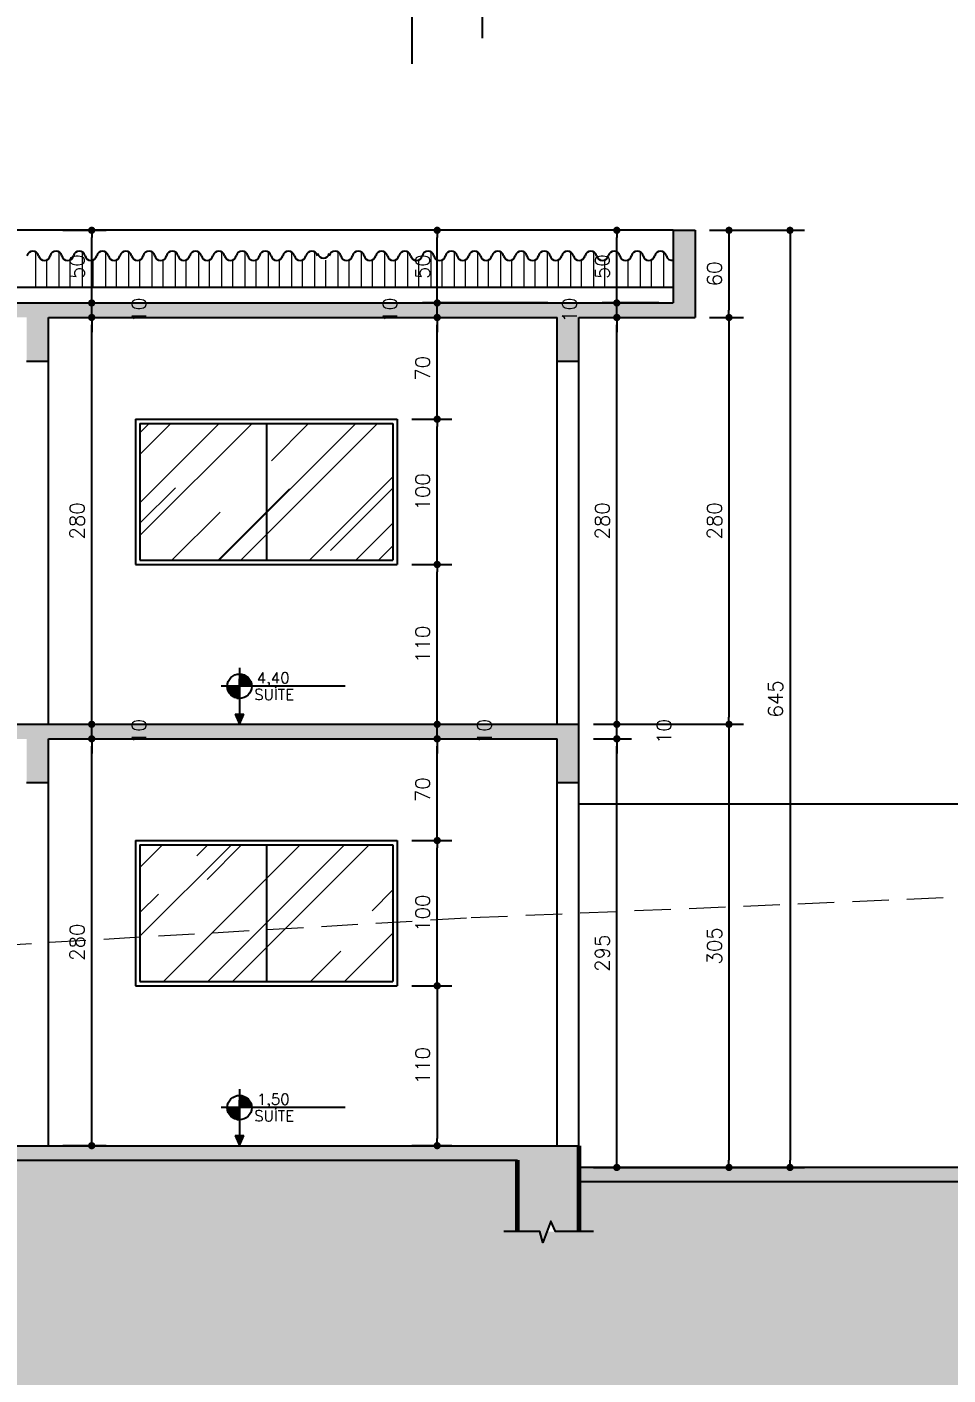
# Model space of a CAD drawing. Header units: inches. Extents: x 580771 to 672494, y 7715997 to 7829530.
# Drawn here: x 655336 to 655970, y 7722269 to 7723197 of the extents above; entities that cross this region are included whole.
import ezdxf

# ---------------------------------------------------------------- set-up
doc = ezdxf.new("R2010")
doc.units = ezdxf.units.IN
doc.header["$MEASUREMENT"] = 0
doc.header["$PDMODE"] = 2
doc.linetypes.add('DASHDOTX2', pattern=[2, 1, -0.5, 0, -0.5])
doc.linetypes.add('DASHED2', pattern=[0.375, 0.25, -0.125])
for name, color, linetype in [('02', 2, 'Continuous'), ('04', 4, 'Continuous'), ('Block1', 1, 'Continuous'), ('NIVEL', 2, 'Continuous'), ('P01', 1, 'Continuous'), ('P06', 6, 'Continuous'), ('parede', 6, 'Continuous'), ('SIMBOLOS', 2, 'Continuous')]:
    doc.layers.add(name, color=color, linetype=linetype)
for name, color, linetype, lineweight in [('ARQ-06', 6, 'Continuous', 60), ('COTAS', 7, 'Continuous', 0), ('LINHAS FINAS', 1, 'Continuous', 9), ('MEIO_FIO', 7, 'Continuous', 0)]:
    doc.layers.add(name, color=color, linetype=linetype, lineweight=lineweight)
doc.styles.add('R80E50', font='romans.shx', dxfattribs={"height": 10})
doc.styles.add('ROMANS', font='romans', dxfattribs={"height": 0.2})
doc.dimstyles.new('ARQ50', dxfattribs={"dimscale": 50, "dimtxt": 10, "dimasz": 0.1, "dimexe": 0.2, "dimexo": 0.2, "dimgap": 0.1, "dimtad": 1, "dimdec": 0, "dimzin": 12, "dimdsep": 46, "dimtxsty": 'R80E50', "dimblk1": 'DOT', "dimblk2": 'DOT', "dimsah": 1, "dimcen": 0.4, "dimclrd": 15, "dimclre": 15, "dimclrt": 3, "dimadec": 0, "dimazin": 0, "dimtfac": 1, "dimtdec": 0, "dimtmove": 2, "dimatfit": 3, "dimldrblk": 'DOT', "dimfxl": 0.2, "dimtolj": 1, "dimtzin": 12, "dimarcsym": 0})
pattern_1 = [(50, (-1901.658, -30568.503), (14.345203652, -1.2550427), [1.5, -16.5]), (355, (-1901.658, -30568.503), (-2.775026672, 15.043842674), [1.2, -13.2]), (100.45144446, (-1900.463, -30568.608), (11.570176935, 13.78879982), [1.27480384, -14.02284224]), (46.1842, (-1901.658, -30564.503), (21.344826613, -3.310385616), [2.25, -24.75]), (96.6356355, (-1899.88, -30564.78), (18.693238913, 19.482372015), [1.91220684, -21.0342752]), (351.184164, (-1901.658, -30564.503), (18.6932389, 19.482372005), [1.8, -19.80000002]), (21, (-1899.658, -30565.503), (11.938141042, -8.052377813), [1.5, -16.5]), (326, (-1899.658, -30565.503), (4.866306638, 14.5030009), [1.2, -13.2]), (71.45144474, (-1898.663, -30566.174), (16.804447535, 6.450623056), [1.2748038, -14.02284224]), (37.5, (-1901.658, -30568.503), (0.2431971063, 6.6578770766), [0, -13.04, 0, -13.4, 0, -13.25]), (7.5, (-1901.658, -30568.503), (5.261390749, 7.8882342376), [0, -7.64, 0, -12.74, 0, -5.05]), (327.5, (-1906.118, -30568.503), (10.6764487234, -0.4510974347), [0, -5, 0, -15.6, 0, -20.7]), (317.5, (-1908.118, -30568.503), (11.663723387, 2.002099647), [0, -6.5, 0, -10.36, 0, -14.7])]
pattern_2 = [(45, (-1901.66, -30568.503), (42.42640687, 113.137085), [750, -100, 250, -50]), (45, (-1872.31, -30503.8), (-82.37794, 11.6672619), [150, -16.5, 300, -37.5]), (45, (-1914.032, -30520.773), (160.15968594, 207.53584028), [400, -70, 200, -50])]

# ---------------------------------------------------------------- blocks, each defined once
blk = doc.blocks.new('*X32')
at = {"color": 0}
for p, q in [((-1683, 3892), (-1680, 3892)), ((-1683, 3891), (-1680, 3891)), ((-1683, 3890), (-1680, 3890)), ((-1683, 3889), (-1680, 3889)), ((-1683, 3882), (-1683, 3888)), ((-1683, 3888), (-1680, 3888)), ((-1682, 3882), (-1682, 3888)), ((-1681, 3882), (-1681, 3888)), ((-1680, 3888), (-1680, 3892.3)), ((-1680, 3882), (-1680, 3888)), ((-1680, 3888), (-1674, 3888)), ((-1680, 3887), (-1674, 3887)), ((-1680, 3886), (-1674, 3886)), ((-1680, 3885), (-1674, 3885)), ((-1680, 3884), (-1674, 3884)), ((-1679, 3888), (-1679, 3892)), ((-1678, 3888), (-1678, 3891.6)), ((-1677, 3888), (-1677, 3891.1)), ((-1676, 3888), (-1676, 3890.4)), ((-1675, 3888), (-1675, 3889.6)), ((-1674, 3888), (-1674, 3888.6)), ((-1674, 3882), (-1674, 3888)), ((-1674, 3888), (-1673.5, 3888)), ((-1673, 3882), (-1673, 3887.2)), ((-1672, 3882), (-1672, 3885.4)), ((-1695, 3880), (-1692, 3880)), ((-1694.9, 3879), (-1692, 3879)), ((-1694.7, 3878), (-1692, 3878)), ((-1694.5, 3877), (-1692, 3877)), ((-1694.1, 3876), (-1692, 3876)), ((-1694, 3875.8), (-1694, 3876)), ((-1693, 3874), (-1693, 3876)), ((-1692, 3876), (-1692, 3880.7)), ((-1692, 3872.7), (-1692, 3876)), ((-1692, 3876), (-1686, 3876)), ((-1692, 3875), (-1686, 3875)), ((-1692, 3874), (-1686, 3874)), ((-1692, 3873), (-1686, 3873)), ((-1691.3, 3872), (-1686, 3872)), ((-1691, 3876), (-1691, 3880.7)), ((-1690.1, 3871), (-1686, 3871)), ((-1690, 3876), (-1690, 3880.7)), ((-1689, 3876), (-1689, 3880.7)), ((-1688, 3876), (-1688, 3880.7)), ((-1687, 3876), (-1687, 3880.7)), ((-1686, 3876), (-1686, 3880.7)), ((-1686, 3880), (-1683, 3880)), ((-1686, 3879), (-1683, 3879)), ((-1686, 3878), (-1683, 3878)), ((-1686, 3877), (-1683, 3877)), ((-1686, 3870), (-1686, 3876)), ((-1686, 3876), (-1683, 3876)), ((-1685, 3870), (-1685, 3876)), ((-1684, 3870), (-1684, 3876)), ((-1683, 3882), (-1680, 3882)), ((-1683, 3881), (-1680, 3881)), ((-1680, 3883), (-1674, 3883)), ((-1680, 3880.7), (-1680, 3882)), ((-1680, 3882), (-1674, 3882)), ((-1679, 3880.7), (-1679, 3882)), ((-1678, 3880.7), (-1678, 3882)), ((-1677, 3880.7), (-1677, 3882)), ((-1676, 3880.7), (-1676, 3882)), ((-1675, 3880.7), (-1675, 3882)), ((-1674, 3880.7), (-1674, 3882)), ((-1674, 3882), (-1671.1, 3882)), ((-1674, 3881), (-1671.1, 3881)), ((-1688.5, 3870), (-1686, 3870)), ((-1688, 3869.8), (-1688, 3870)), ((-1687, 3869.4), (-1687, 3870)), ((-1686, 3869.1), (-1686, 3870)), ((-1686, 3870), (-1683, 3870)), ((-1685.8, 3869), (-1683, 3869))]:
    blk.add_line(p, q, dxfattribs=at)
blk = doc.blocks.new('nível corte')
at = {"layer": 'NIVEL', "color": 2, "linetype": 'Continuous'}
for p, q in [((172038.46, 10236.15), (172038.46, 10197.35)), ((172111.26, 10223.55), (172025.86, 10223.55)), ((172035.46, 10204.35), (172038.46, 10197.35)), ((172035.46, 10204.35), (172041.46, 10204.35)), ((172038.46, 10197.35), (172041.46, 10204.35))]:
    blk.add_line(p, q, dxfattribs=at)
blk.add_circle((172038.46, 10223.55), 8.4, dxfattribs=at)
blk.add_solid([(172035.46, 10204.35), (172038.46, 10197.35), (172041.46, 10204.35), (172038.46, 10197.35)], dxfattribs=at)
at = {"layer": 'NIVEL', "color": 1, "linetype": 'Continuous', "xscale": 0.7000000000116415, "yscale": 0.7000000000116415, "zscale": 0.7000000000116415}
blk.add_blockref('*X32', (173216.6, 7507.07), dxfattribs=at)
blk = doc.blocks.new('_DOT')
at = {"color": 0, "linetype": 'ByBlock'}
blk.add_line((-0.5, 0), (-1, 0), dxfattribs=at)
at = {"color": 0, "linetype": 'ByBlock', "const_width": 0.5}
blk.add_lwpolyline([(-0.25, 0, 1), (0.25, 0, 1)], format="xyb", close=True, dxfattribs=at)
blk = doc.blocks.new('*D337')
at = {"layer": 'Defpoints', "color": 0, "transparency": 16777216}
for p in [(655716.02, 7722706.68), (655742.13, 7722706.68), (655716.02, 7722411.68)]:
    blk.add_point(p, dxfattribs=at)
at = {"layer": 'NIVEL', "color": 15, "lineweight": -2, "transparency": 16777216}
for p, q in [((655726.02, 7722706.68), (655752.13, 7722706.68)), ((655742.13, 7722416.68), (655742.13, 7722701.68)), ((655726.02, 7722411.68), (655752.13, 7722411.68))]:
    blk.add_line(p, q, dxfattribs=at)
at = {"layer": 'NIVEL', "color": 15, "lineweight": -2, "transparency": 16777216, "xscale": 5, "yscale": 5, "zscale": 5}
for p, rotation in [((655742.13, 7722706.68), 90), ((655742.13, 7722411.68), 270)]:
    blk.add_blockref('_DOT', p, dxfattribs=dict(at, rotation=rotation))
at = {"layer": 'NIVEL', "color": 3, "transparency": 16777216, "insert": (655732.13, 7722559.18), "char_height": 10, "attachment_point": 5, "rotation": 90, "style": 'R80E50'}
blk.add_mtext('\\A1;295', dxfattribs=at)
blk = doc.blocks.new('*D338')
at = {"layer": 'Defpoints', "color": 0, "transparency": 16777216}
for p in [(655716.02, 7722716.68), (655742.13, 7722716.68), (655716.02, 7722706.68)]:
    blk.add_point(p, dxfattribs=at)
at = {"layer": 'NIVEL', "color": 15, "lineweight": -2, "transparency": 16777216}
for p, q in [((655742.13, 7722721.68), (655742.13, 7722726.68)), ((655726.02, 7722716.68), (655752.13, 7722716.68)), ((655742.13, 7722706.68), (655742.13, 7722716.68)), ((655726.02, 7722706.68), (655752.13, 7722706.68)), ((655742.13, 7722701.68), (655742.13, 7722696.68))]:
    blk.add_line(p, q, dxfattribs=at)
at = {"layer": 'NIVEL', "color": 15, "lineweight": -2, "transparency": 16777216, "xscale": 5, "yscale": 5, "zscale": 5}
for p, rotation in [((655742.13, 7722716.68), 270), ((655742.13, 7722706.68), 90)]:
    blk.add_blockref('_DOT', p, dxfattribs=dict(at, rotation=rotation))
at = {"layer": 'NIVEL', "color": 3, "transparency": 16777216, "insert": (655774.63, 7722711.68), "char_height": 10, "attachment_point": 5, "rotation": 90, "style": 'R80E50'}
blk.add_mtext('\\A1;10', dxfattribs=at)
blk = doc.blocks.new('*D339')
at = {"layer": 'Defpoints', "color": 0, "transparency": 16777216}
for p in [(655716.02, 7722996.68), (655742.13, 7722996.68), (655716.02, 7722716.68)]:
    blk.add_point(p, dxfattribs=at)
at = {"layer": 'NIVEL', "color": 15, "lineweight": -2, "transparency": 16777216}
for p, q in [((655726.02, 7722996.68), (655752.13, 7722996.68)), ((655742.13, 7722721.68), (655742.13, 7722991.68)), ((655726.02, 7722716.68), (655752.13, 7722716.68))]:
    blk.add_line(p, q, dxfattribs=at)
at = {"layer": 'NIVEL', "color": 15, "lineweight": -2, "transparency": 16777216, "xscale": 5, "yscale": 5, "zscale": 5}
for p, rotation in [((655742.13, 7722996.68), 90), ((655742.13, 7722716.68), 270)]:
    blk.add_blockref('_DOT', p, dxfattribs=dict(at, rotation=rotation))
at = {"layer": 'NIVEL', "color": 3, "transparency": 16777216, "insert": (655732.13, 7722856.68), "char_height": 10, "attachment_point": 5, "rotation": 90, "style": 'R80E50'}
blk.add_mtext('\\A1;280', dxfattribs=at)
blk = doc.blocks.new('*D340')
at = {"layer": 'Defpoints', "color": 0, "transparency": 16777216}
for p in [(655742.13, 7723006.68), (655781.02, 7723006.68), (655716.02, 7722996.68)]:
    blk.add_point(p, dxfattribs=at)
at = {"layer": 'NIVEL', "color": 15, "lineweight": -2, "transparency": 16777216}
for p, q in [((655742.13, 7723011.68), (655742.13, 7723016.68)), ((655771.02, 7723006.68), (655732.13, 7723006.68)), ((655742.13, 7722996.68), (655742.13, 7723006.68)), ((655726.02, 7722996.68), (655752.13, 7722996.68)), ((655742.13, 7722991.68), (655742.13, 7722986.68))]:
    blk.add_line(p, q, dxfattribs=at)
at = {"layer": 'NIVEL', "color": 15, "lineweight": -2, "transparency": 16777216, "xscale": 5, "yscale": 5, "zscale": 5}
for p, rotation in [((655742.13, 7723006.68), 270), ((655742.13, 7722996.68), 90)]:
    blk.add_blockref('_DOT', p, dxfattribs=dict(at, rotation=rotation))
at = {"layer": 'NIVEL', "color": 3, "transparency": 16777216, "insert": (655709.63, 7723001.68), "char_height": 10, "attachment_point": 5, "rotation": 90, "style": 'R80E50'}
blk.add_mtext('\\A1;10', dxfattribs=at)
blk = doc.blocks.new('*D341')
at = {"layer": 'Defpoints', "color": 0, "transparency": 16777216}
for p in [(655742.13, 7723056.68), (655781.02, 7723056.68), (655781.02, 7723006.68)]:
    blk.add_point(p, dxfattribs=at)
at = {"layer": 'NIVEL', "color": 15, "lineweight": -2, "transparency": 16777216}
for p, q in [((655771.02, 7723056.68), (655732.13, 7723056.68)), ((655742.13, 7723011.68), (655742.13, 7723051.68)), ((655771.02, 7723006.68), (655732.13, 7723006.68))]:
    blk.add_line(p, q, dxfattribs=at)
at = {"layer": 'NIVEL', "color": 15, "lineweight": -2, "transparency": 16777216, "xscale": 5, "yscale": 5, "zscale": 5}
for p, rotation in [((655742.13, 7723056.68), 90), ((655742.13, 7723006.68), 270)]:
    blk.add_blockref('_DOT', p, dxfattribs=dict(at, rotation=rotation))
at = {"layer": 'NIVEL', "color": 3, "transparency": 16777216, "insert": (655732.13, 7723031.68), "char_height": 10, "attachment_point": 5, "rotation": 90, "style": 'R80E50'}
blk.add_mtext('\\A1;50', dxfattribs=at)
blk = doc.blocks.new('*D342')
at = {"layer": 'Defpoints', "color": 0, "transparency": 16777216}
for p in [(655796.02, 7723056.68), (655796.02, 7722411.68), (655861.31, 7722411.68)]:
    blk.add_point(p, dxfattribs=at)
at = {"layer": 'NIVEL', "color": 15, "lineweight": -2, "transparency": 16777216}
for p, q in [((655806.02, 7723056.68), (655871.31, 7723056.68)), ((655861.31, 7723051.68), (655861.31, 7722416.68)), ((655806.02, 7722411.68), (655871.31, 7722411.68))]:
    blk.add_line(p, q, dxfattribs=at)
at = {"layer": 'NIVEL', "color": 15, "lineweight": -2, "transparency": 16777216, "xscale": 5, "yscale": 5, "zscale": 5}
for p, rotation in [((655861.31, 7723056.68), 90), ((655861.31, 7722411.68), 270)]:
    blk.add_blockref('_DOT', p, dxfattribs=dict(at, rotation=rotation))
at = {"layer": 'NIVEL', "color": 3, "transparency": 16777216, "insert": (655851.31, 7722734.18), "char_height": 10, "attachment_point": 5, "rotation": 90, "style": 'R80E50'}
blk.add_mtext('\\A1;645', dxfattribs=at)
blk = doc.blocks.new('*D343')
at = {"layer": 'Defpoints', "color": 0, "transparency": 16777216}
for p in [(655796.02, 7723056.68), (655796.02, 7722996.68), (655819.33, 7722996.68)]:
    blk.add_point(p, dxfattribs=at)
at = {"layer": 'NIVEL', "color": 15, "lineweight": -2, "transparency": 16777216}
for p, q in [((655806.02, 7723056.68), (655829.33, 7723056.68)), ((655819.33, 7723051.68), (655819.33, 7723001.68)), ((655806.02, 7722996.68), (655829.33, 7722996.68))]:
    blk.add_line(p, q, dxfattribs=at)
at = {"layer": 'NIVEL', "color": 15, "lineweight": -2, "transparency": 16777216, "xscale": 5, "yscale": 5, "zscale": 5}
for p, rotation in [((655819.33, 7723056.68), 90), ((655819.33, 7722996.68), 270)]:
    blk.add_blockref('_DOT', p, dxfattribs=dict(at, rotation=rotation))
at = {"layer": 'NIVEL', "color": 3, "transparency": 16777216, "insert": (655809.33, 7723026.68), "char_height": 10, "attachment_point": 5, "rotation": 90, "style": 'R80E50'}
blk.add_mtext('\\A1;60', dxfattribs=at)
blk = doc.blocks.new('*D344')
at = {"layer": 'Defpoints', "color": 0, "transparency": 16777216}
for p in [(655796.02, 7722996.68), (655716.02, 7722716.68), (655819.33, 7722716.68)]:
    blk.add_point(p, dxfattribs=at)
at = {"layer": 'NIVEL', "color": 15, "lineweight": -2, "transparency": 16777216}
for p, q in [((655806.02, 7722996.68), (655829.33, 7722996.68)), ((655819.33, 7722991.68), (655819.33, 7722721.68)), ((655726.02, 7722716.68), (655829.33, 7722716.68))]:
    blk.add_line(p, q, dxfattribs=at)
at = {"layer": 'NIVEL', "color": 15, "lineweight": -2, "transparency": 16777216, "xscale": 5, "yscale": 5, "zscale": 5}
for p, rotation in [((655819.33, 7722996.68), 90), ((655819.33, 7722716.68), 270)]:
    blk.add_blockref('_DOT', p, dxfattribs=dict(at, rotation=rotation))
at = {"layer": 'NIVEL', "color": 3, "transparency": 16777216, "insert": (655809.33, 7722856.68), "char_height": 10, "attachment_point": 5, "rotation": 90, "style": 'R80E50'}
blk.add_mtext('\\A1;280', dxfattribs=at)
blk = doc.blocks.new('*D345')
at = {"layer": 'Defpoints', "color": 0, "transparency": 16777216}
for p in [(655716.02, 7722716.68), (655716.02, 7722411.68), (655819.33, 7722411.68)]:
    blk.add_point(p, dxfattribs=at)
at = {"layer": 'NIVEL', "color": 15, "lineweight": -2, "transparency": 16777216}
for p, q in [((655726.02, 7722716.68), (655829.33, 7722716.68)), ((655819.33, 7722711.68), (655819.33, 7722416.68)), ((655726.02, 7722411.68), (655829.33, 7722411.68))]:
    blk.add_line(p, q, dxfattribs=at)
at = {"layer": 'NIVEL', "color": 15, "lineweight": -2, "transparency": 16777216, "xscale": 5, "yscale": 5, "zscale": 5}
for p, rotation in [((655819.33, 7722716.68), 90), ((655819.33, 7722411.68), 270)]:
    blk.add_blockref('_DOT', p, dxfattribs=dict(at, rotation=rotation))
at = {"layer": 'NIVEL', "color": 3, "transparency": 16777216, "insert": (655809.33, 7722564.18), "char_height": 10, "attachment_point": 5, "rotation": 90, "style": 'R80E50'}
blk.add_mtext('\\A1;305', dxfattribs=at)
blk = doc.blocks.new('*D346')
at = {"layer": 'Defpoints', "color": 0, "transparency": 16777216}
for p in [(655591.02, 7722536.68), (655591.02, 7722426.68), (655618.53, 7722426.68)]:
    blk.add_point(p, dxfattribs=at)
at = {"layer": 'NIVEL', "color": 15, "lineweight": -2, "transparency": 16777216}
for p, q in [((655601.02, 7722536.68), (655628.53, 7722536.68)), ((655618.53, 7722531.68), (655618.53, 7722431.68)), ((655601.02, 7722426.68), (655628.53, 7722426.68))]:
    blk.add_line(p, q, dxfattribs=at)
at = {"layer": 'NIVEL', "color": 15, "lineweight": -2, "transparency": 16777216, "xscale": 5, "yscale": 5, "zscale": 5}
for p, rotation in [((655618.53, 7722536.68), 90), ((655618.53, 7722426.68), 270)]:
    blk.add_blockref('_DOT', p, dxfattribs=dict(at, rotation=rotation))
at = {"layer": 'NIVEL', "color": 3, "transparency": 16777216, "insert": (655608.53, 7722481.68), "char_height": 10, "attachment_point": 5, "rotation": 90, "style": 'R80E50'}
blk.add_mtext('\\A1;110', dxfattribs=at)
blk = doc.blocks.new('*D347')
at = {"layer": 'Defpoints', "color": 0, "transparency": 16777216}
for p in [(655591.02, 7722636.68), (655618.53, 7722636.68), (655591.02, 7722536.68)]:
    blk.add_point(p, dxfattribs=at)
at = {"layer": 'NIVEL', "color": 15, "lineweight": -2, "transparency": 16777216}
for p, q in [((655601.02, 7722636.68), (655628.53, 7722636.68)), ((655618.53, 7722541.68), (655618.53, 7722631.68)), ((655601.02, 7722536.68), (655628.53, 7722536.68))]:
    blk.add_line(p, q, dxfattribs=at)
at = {"layer": 'NIVEL', "color": 15, "lineweight": -2, "transparency": 16777216, "xscale": 5, "yscale": 5, "zscale": 5}
for p, rotation in [((655618.53, 7722636.68), 90), ((655618.53, 7722536.68), 270)]:
    blk.add_blockref('_DOT', p, dxfattribs=dict(at, rotation=rotation))
at = {"layer": 'NIVEL', "color": 3, "transparency": 16777216, "insert": (655608.53, 7722586.68), "char_height": 10, "attachment_point": 5, "rotation": 90, "style": 'R80E50'}
blk.add_mtext('\\A1;100', dxfattribs=at)
blk = doc.blocks.new('*D348')
at = {"layer": 'Defpoints', "color": 0, "transparency": 16777216}
for p in [(655591.02, 7722706.68), (655618.53, 7722706.68), (655591.02, 7722636.68)]:
    blk.add_point(p, dxfattribs=at)
at = {"layer": 'NIVEL', "color": 15, "lineweight": -2, "transparency": 16777216}
for p, q in [((655601.02, 7722706.68), (655628.53, 7722706.68)), ((655618.53, 7722641.68), (655618.53, 7722701.68)), ((655601.02, 7722636.68), (655628.53, 7722636.68))]:
    blk.add_line(p, q, dxfattribs=at)
at = {"layer": 'NIVEL', "color": 15, "lineweight": -2, "transparency": 16777216, "xscale": 5, "yscale": 5, "zscale": 5}
for p, rotation in [((655618.53, 7722706.68), 90), ((655618.53, 7722636.68), 270)]:
    blk.add_blockref('_DOT', p, dxfattribs=dict(at, rotation=rotation))
at = {"layer": 'NIVEL', "color": 3, "transparency": 16777216, "insert": (655608.53, 7722671.68), "char_height": 10, "attachment_point": 5, "rotation": 90, "style": 'R80E50'}
blk.add_mtext('\\A1;70', dxfattribs=at)
blk = doc.blocks.new('*D349')
at = {"layer": 'Defpoints', "color": 0, "transparency": 16777216}
for p in [(655591.02, 7722716.68), (655618.53, 7722716.68), (655591.02, 7722706.68)]:
    blk.add_point(p, dxfattribs=at)
at = {"layer": 'NIVEL', "color": 15, "lineweight": -2, "transparency": 16777216}
for p, q in [((655618.53, 7722721.68), (655618.53, 7722726.68)), ((655601.02, 7722716.68), (655628.53, 7722716.68)), ((655618.53, 7722706.68), (655618.53, 7722716.68)), ((655601.02, 7722706.68), (655628.53, 7722706.68)), ((655618.53, 7722701.68), (655618.53, 7722696.68))]:
    blk.add_line(p, q, dxfattribs=at)
at = {"layer": 'NIVEL', "color": 15, "lineweight": -2, "transparency": 16777216, "xscale": 5, "yscale": 5, "zscale": 5}
for p, rotation in [((655618.53, 7722716.68), 270), ((655618.53, 7722706.68), 90)]:
    blk.add_blockref('_DOT', p, dxfattribs=dict(at, rotation=rotation))
at = {"layer": 'NIVEL', "color": 3, "transparency": 16777216, "insert": (655651.03, 7722711.68), "char_height": 10, "attachment_point": 5, "rotation": 90, "style": 'R80E50'}
blk.add_mtext('\\A1;10', dxfattribs=at)
blk = doc.blocks.new('*D350')
at = {"layer": 'Defpoints', "color": 0, "transparency": 16777216}
for p in [(655591.02, 7722826.68), (655618.53, 7722826.68), (655591.02, 7722716.68)]:
    blk.add_point(p, dxfattribs=at)
at = {"layer": 'NIVEL', "color": 15, "lineweight": -2, "transparency": 16777216}
for p, q in [((655601.02, 7722826.68), (655628.53, 7722826.68)), ((655618.53, 7722721.68), (655618.53, 7722821.68)), ((655601.02, 7722716.68), (655628.53, 7722716.68))]:
    blk.add_line(p, q, dxfattribs=at)
at = {"layer": 'NIVEL', "color": 15, "lineweight": -2, "transparency": 16777216, "xscale": 5, "yscale": 5, "zscale": 5}
for p, rotation in [((655618.53, 7722826.68), 90), ((655618.53, 7722716.68), 270)]:
    blk.add_blockref('_DOT', p, dxfattribs=dict(at, rotation=rotation))
at = {"layer": 'NIVEL', "color": 3, "transparency": 16777216, "insert": (655608.53, 7722771.68), "char_height": 10, "attachment_point": 5, "rotation": 90, "style": 'R80E50'}
blk.add_mtext('\\A1;110', dxfattribs=at)
blk = doc.blocks.new('*D351')
at = {"layer": 'Defpoints', "color": 0, "transparency": 16777216}
for p in [(655591.02, 7722926.68), (655618.53, 7722926.68), (655591.02, 7722826.68)]:
    blk.add_point(p, dxfattribs=at)
at = {"layer": 'NIVEL', "color": 15, "lineweight": -2, "transparency": 16777216}
for p, q in [((655601.02, 7722926.68), (655628.53, 7722926.68)), ((655618.53, 7722831.68), (655618.53, 7722921.68)), ((655601.02, 7722826.68), (655628.53, 7722826.68))]:
    blk.add_line(p, q, dxfattribs=at)
at = {"layer": 'NIVEL', "color": 15, "lineweight": -2, "transparency": 16777216, "xscale": 5, "yscale": 5, "zscale": 5}
for p, rotation in [((655618.53, 7722926.68), 90), ((655618.53, 7722826.68), 270)]:
    blk.add_blockref('_DOT', p, dxfattribs=dict(at, rotation=rotation))
at = {"layer": 'NIVEL', "color": 3, "transparency": 16777216, "insert": (655608.53, 7722876.68), "char_height": 10, "attachment_point": 5, "rotation": 90, "style": 'R80E50'}
blk.add_mtext('\\A1;100', dxfattribs=at)
blk = doc.blocks.new('*D352')
at = {"layer": 'Defpoints', "color": 0, "transparency": 16777216}
for p in [(655591.02, 7722996.68), (655618.53, 7722996.68), (655591.02, 7722926.68)]:
    blk.add_point(p, dxfattribs=at)
at = {"layer": 'NIVEL', "color": 15, "lineweight": -2, "transparency": 16777216}
for p, q in [((655601.02, 7722996.68), (655628.53, 7722996.68)), ((655618.53, 7722931.68), (655618.53, 7722991.68)), ((655601.02, 7722926.68), (655628.53, 7722926.68))]:
    blk.add_line(p, q, dxfattribs=at)
at = {"layer": 'NIVEL', "color": 15, "lineweight": -2, "transparency": 16777216, "xscale": 5, "yscale": 5, "zscale": 5}
for p, rotation in [((655618.53, 7722996.68), 90), ((655618.53, 7722926.68), 270)]:
    blk.add_blockref('_DOT', p, dxfattribs=dict(at, rotation=rotation))
at = {"layer": 'NIVEL', "color": 3, "transparency": 16777216, "insert": (655608.53, 7722961.68), "char_height": 10, "attachment_point": 5, "rotation": 90, "style": 'R80E50'}
blk.add_mtext('\\A1;70', dxfattribs=at)
blk = doc.blocks.new('*D353')
at = {"layer": 'Defpoints', "color": 0, "transparency": 16777216}
for p in [(655618.53, 7723006.68), (655704.63, 7723006.68), (655591.02, 7722996.68)]:
    blk.add_point(p, dxfattribs=at)
at = {"layer": 'NIVEL', "color": 15, "lineweight": -2, "transparency": 16777216}
for p, q in [((655618.53, 7723011.68), (655618.53, 7723016.68)), ((655694.63, 7723006.68), (655608.53, 7723006.68)), ((655618.53, 7722996.68), (655618.53, 7723006.68)), ((655601.02, 7722996.68), (655628.53, 7722996.68)), ((655618.53, 7722991.68), (655618.53, 7722986.68))]:
    blk.add_line(p, q, dxfattribs=at)
at = {"layer": 'NIVEL', "color": 15, "lineweight": -2, "transparency": 16777216, "xscale": 5, "yscale": 5, "zscale": 5}
for p, rotation in [((655618.53, 7723006.68), 270), ((655618.53, 7722996.68), 90)]:
    blk.add_blockref('_DOT', p, dxfattribs=dict(at, rotation=rotation))
at = {"layer": 'NIVEL', "color": 3, "transparency": 16777216, "insert": (655586.03, 7723001.68), "char_height": 10, "attachment_point": 5, "rotation": 90, "style": 'R80E50'}
blk.add_mtext('\\A1;10', dxfattribs=at)
blk = doc.blocks.new('*D354')
at = {"layer": 'Defpoints', "color": 0, "transparency": 16777216}
for p in [(655618.53, 7723056.68), (655704.63, 7723056.68), (655704.63, 7723006.68)]:
    blk.add_point(p, dxfattribs=at)
at = {"layer": 'NIVEL', "color": 15, "lineweight": -2, "transparency": 16777216}
for p, q in [((655694.63, 7723056.68), (655608.53, 7723056.68)), ((655618.53, 7723011.68), (655618.53, 7723051.68)), ((655694.63, 7723006.68), (655608.53, 7723006.68))]:
    blk.add_line(p, q, dxfattribs=at)
at = {"layer": 'NIVEL', "color": 15, "lineweight": -2, "transparency": 16777216, "xscale": 5, "yscale": 5, "zscale": 5}
for p, rotation in [((655618.53, 7723056.68), 90), ((655618.53, 7723006.68), 270)]:
    blk.add_blockref('_DOT', p, dxfattribs=dict(at, rotation=rotation))
at = {"layer": 'NIVEL', "color": 3, "transparency": 16777216, "insert": (655608.53, 7723031.68), "char_height": 10, "attachment_point": 5, "rotation": 90, "style": 'R80E50'}
blk.add_mtext('\\A1;50', dxfattribs=at)
blk = doc.blocks.new('*D1595')
at = {"layer": 'Defpoints', "color": 0, "transparency": 16777216}
for p in [(655351.02, 7722706.68), (655380.79, 7722706.68), (655351.02, 7722426.68)]:
    blk.add_point(p, dxfattribs=at)
at = {"layer": 'NIVEL', "color": 15, "lineweight": -2, "transparency": 16777216}
for p, q in [((655361.02, 7722706.68), (655390.79, 7722706.68)), ((655380.79, 7722431.68), (655380.79, 7722701.68)), ((655361.02, 7722426.68), (655390.79, 7722426.68))]:
    blk.add_line(p, q, dxfattribs=at)
at = {"layer": 'NIVEL', "color": 15, "lineweight": -2, "transparency": 16777216, "xscale": 5, "yscale": 5, "zscale": 5}
for p, rotation in [((655380.79, 7722706.68), 90), ((655380.79, 7722426.68), 270)]:
    blk.add_blockref('_DOT', p, dxfattribs=dict(at, rotation=rotation))
at = {"layer": 'NIVEL', "color": 3, "transparency": 16777216, "insert": (655370.79, 7722566.68), "char_height": 10, "attachment_point": 5, "rotation": 90, "style": 'R80E50'}
blk.add_mtext('\\A1;280', dxfattribs=at)
blk = doc.blocks.new('*D1596')
at = {"layer": 'Defpoints', "color": 0, "transparency": 16777216}
for p in [(655351.02, 7722716.68), (655380.79, 7722716.68), (655351.02, 7722706.68)]:
    blk.add_point(p, dxfattribs=at)
at = {"layer": 'NIVEL', "color": 15, "lineweight": -2, "transparency": 16777216}
for p, q in [((655380.79, 7722721.68), (655380.79, 7722726.68)), ((655361.02, 7722716.68), (655390.79, 7722716.68)), ((655380.79, 7722706.68), (655380.79, 7722716.68)), ((655361.02, 7722706.68), (655390.79, 7722706.68)), ((655380.79, 7722701.68), (655380.79, 7722696.68))]:
    blk.add_line(p, q, dxfattribs=at)
at = {"layer": 'NIVEL', "color": 15, "lineweight": -2, "transparency": 16777216, "xscale": 5, "yscale": 5, "zscale": 5}
for p, rotation in [((655380.79, 7722716.68), 270), ((655380.79, 7722706.68), 90)]:
    blk.add_blockref('_DOT', p, dxfattribs=dict(at, rotation=rotation))
at = {"layer": 'NIVEL', "color": 3, "transparency": 16777216, "insert": (655413.29, 7722711.68), "char_height": 10, "attachment_point": 5, "rotation": 90, "style": 'R80E50'}
blk.add_mtext('\\A1;10', dxfattribs=at)
blk = doc.blocks.new('*D1597')
at = {"layer": 'Defpoints', "color": 0, "transparency": 16777216}
for p in [(655351.02, 7722996.68), (655380.79, 7722996.68), (655351.02, 7722716.68)]:
    blk.add_point(p, dxfattribs=at)
at = {"layer": 'NIVEL', "color": 15, "lineweight": -2, "transparency": 16777216}
for p, q in [((655361.02, 7722996.68), (655390.79, 7722996.68)), ((655380.79, 7722721.68), (655380.79, 7722991.68)), ((655361.02, 7722716.68), (655390.79, 7722716.68))]:
    blk.add_line(p, q, dxfattribs=at)
at = {"layer": 'NIVEL', "color": 15, "lineweight": -2, "transparency": 16777216, "xscale": 5, "yscale": 5, "zscale": 5}
for p, rotation in [((655380.79, 7722996.68), 90), ((655380.79, 7722716.68), 270)]:
    blk.add_blockref('_DOT', p, dxfattribs=dict(at, rotation=rotation))
at = {"layer": 'NIVEL', "color": 3, "transparency": 16777216, "insert": (655370.79, 7722856.68), "char_height": 10, "attachment_point": 5, "rotation": 90, "style": 'R80E50'}
blk.add_mtext('\\A1;280', dxfattribs=at)
blk = doc.blocks.new('*D1598')
at = {"layer": 'Defpoints', "color": 0, "transparency": 16777216}
for p in [(655351.02, 7723006.68), (655380.79, 7723006.68), (655351.02, 7722996.68)]:
    blk.add_point(p, dxfattribs=at)
at = {"layer": 'NIVEL', "color": 15, "lineweight": -2, "transparency": 16777216}
for p, q in [((655380.79, 7723011.68), (655380.79, 7723016.68)), ((655361.02, 7723006.68), (655390.79, 7723006.68)), ((655380.79, 7722996.68), (655380.79, 7723006.68)), ((655361.02, 7722996.68), (655390.79, 7722996.68)), ((655380.79, 7722991.68), (655380.79, 7722986.68))]:
    blk.add_line(p, q, dxfattribs=at)
at = {"layer": 'NIVEL', "color": 15, "lineweight": -2, "transparency": 16777216, "xscale": 5, "yscale": 5, "zscale": 5}
for p, rotation in [((655380.79, 7723006.68), 270), ((655380.79, 7722996.68), 90)]:
    blk.add_blockref('_DOT', p, dxfattribs=dict(at, rotation=rotation))
at = {"layer": 'NIVEL', "color": 3, "transparency": 16777216, "insert": (655413.29, 7723001.68), "char_height": 10, "attachment_point": 5, "rotation": 90, "style": 'R80E50'}
blk.add_mtext('\\A1;10', dxfattribs=at)
blk = doc.blocks.new('*D1599')
at = {"layer": 'Defpoints', "color": 0, "transparency": 16777216}
for p in [(655351.02, 7723056.68), (655380.79, 7723056.68), (655351.02, 7723006.68)]:
    blk.add_point(p, dxfattribs=at)
at = {"layer": 'NIVEL', "color": 15, "lineweight": -2, "transparency": 16777216}
for p, q in [((655361.02, 7723056.68), (655390.79, 7723056.68)), ((655380.79, 7723011.68), (655380.79, 7723051.68)), ((655361.02, 7723006.68), (655390.79, 7723006.68))]:
    blk.add_line(p, q, dxfattribs=at)
at = {"layer": 'NIVEL', "color": 15, "lineweight": -2, "transparency": 16777216, "xscale": 5, "yscale": 5, "zscale": 5}
for p, rotation in [((655380.79, 7723056.68), 90), ((655380.79, 7723006.68), 270)]:
    blk.add_blockref('_DOT', p, dxfattribs=dict(at, rotation=rotation))
at = {"layer": 'NIVEL', "color": 3, "transparency": 16777216, "insert": (655370.79, 7723031.68), "char_height": 10, "attachment_point": 5, "rotation": 90, "style": 'R80E50'}
blk.add_mtext('\\A1;50', dxfattribs=at)

msp = doc.modelspace()

# ---------------------------------------------------------------- hatches: boundary and pattern name
at = {"layer": 'Block1'}
h = msp.add_hatch(dxfattribs=at)
h.set_pattern_fill('EARTH', color=256, scale=150, angle=45, style=0, double=1)
h.paths.add_polyline_path([(656287.019, 7722354.592), (656264.966, 7722354.592), (656262.241, 7722347.166), (656260.186, 7722354.592), (656244.771, 7722354.592), (656244.771, 7722401.677), (655716.019, 7722401.677), (655716.019, 7722367.54), (655693.966, 7722367.54), (655691.241, 7722360.114), (655689.186, 7722367.54), (655673.771, 7722367.54), (655673.771, 7722416.677), (655052.009, 7722416.677), (655052.009, 7722362.849), (655029.957, 7722362.849), (655027.231, 7722355.423), (655025.177, 7722362.849), (655009.761, 7722362.849), (655009.761, 7722416.677), (654573.725, 7722416.677), (654573.725, 7722362.849), (654551.672, 7722362.849), (654548.947, 7722355.423), (654546.892, 7722362.849), (654531.477, 7722362.849), (654531.477, 7722416.677), (654093.267, 7722416.677), (654093.267, 7722362.849), (654071.215, 7722362.849), (654068.489, 7722355.423), (654066.434, 7722362.849), (654051.019, 7722362.849), (654051.019, 7722401.677), (653866.019, 7722401.677), (653866.019, 7722362.849), (653843.966, 7722362.849), (653841.241, 7722355.423), (653839.186, 7722362.849), (653823.771, 7722362.849), (653823.771, 7722416.677), (653463.267, 7722416.677), (653463.267, 7722369.592), (653441.215, 7722369.592), (653438.489, 7722362.166), (653436.434, 7722369.592), (653421.019, 7722369.592), (653421.019, 7722406.677), (652999.618, 7722406.677), (652191.844, 7722333.677), (651673.557, 7722283.677), (651357.848, 7722277.279), (651358.916, 7722224.591), (651335.796, 7722224.591), (651333.07, 7722217.165), (651331.015, 7722224.591), (651316.103, 7722224.591), (651316.103, 7722175.5), (656287.019, 7722175.5)])
h.paths.add_polyline_path([(652667.672, 7722363.688), (652861.678, 7722381.496), (652860.649, 7722392.699), (652666.644, 7722374.891)], flags=24)
at = {"layer": 'LINHAS FINAS'}
h = msp.add_hatch(dxfattribs=at)
h.set_pattern_fill('AR-RROOF', color=256, scale=50, angle=45, style=0)
h.set_pattern_definition(pattern_2)
h.paths.add_polyline_path([(655588.019, 7722923.677), (655501.019, 7722923.677), (655501.019, 7722829.677), (655588.019, 7722829.677)])
h.paths.add_polyline_path([(655501.019, 7722923.677), (655414.019, 7722923.677), (655414.019, 7722829.677), (655501.019, 7722829.677)])
h = msp.add_hatch(dxfattribs=at)
h.set_pattern_fill('AR-RROOF', color=256, scale=50, angle=45, style=0)
h.set_pattern_definition(pattern_2)
h.paths.add_polyline_path([(655588.019, 7722633.677), (655501.019, 7722633.677), (655501.019, 7722548.659), (655588.019, 7722553.766)])
h.paths.add_polyline_path([(655588.019, 7722553.766), (655501.019, 7722548.659), (655501.019, 7722539.677), (655588.019, 7722539.677)])
h.paths.add_polyline_path([(655501.019, 7722633.677), (655414.019, 7722633.677), (655414.019, 7722543.552), (655501.019, 7722548.659)])
h.paths.add_polyline_path([(655501.019, 7722548.659), (655414.019, 7722543.552), (655414.019, 7722539.677), (655501.019, 7722539.677)])
at = {"layer": 'P01'}
h = msp.add_hatch(dxfattribs=at)
h.set_pattern_fill('AR-CONC', color=256, scale=2)
h.set_pattern_definition(pattern_1)
h.paths.add_polyline_path([(655351.019, 7722996.677), (655701.019, 7722996.677), (655701.019, 7722966.677), (655716.019, 7722966.677), (655716.019, 7722996.677), (655796.019, 7722996.677), (655796.019, 7723056.677), (655781.019, 7723056.677), (655781.019, 7723006.677), (654051.019, 7723006.677), (654051.019, 7722966.677), (654066.019, 7722966.677), (654066.019, 7722996.677), (654386.019, 7722996.677), (654386.019, 7722966.677), (654401.019, 7722966.677), (654401.019, 7722996.677), (654551.019, 7722996.677), (654551.019, 7722966.677), (654566.019, 7722966.677), (654566.019, 7722996.677), (654706.019, 7722996.677), (654706.019, 7722966.677), (654721.019, 7722966.677), (654721.019, 7722996.677), (655021.019, 7722996.677), (655021.019, 7722966.677), (655036.019, 7722966.677), (655036.019, 7722996.677), (655336.019, 7722996.677), (655336.019, 7722966.677), (655351.019, 7722966.677)])
h.paths.add_polyline_path([(655717.13, 7722991.796), (655717.13, 7723011.558), (655702.13, 7723011.558), (655702.13, 7722991.796)], flags=25)
h.paths.add_polyline_path([(655593.53, 7722991.796), (655593.53, 7723011.558), (655578.53, 7723011.558), (655578.53, 7722991.796)], flags=25)
h.paths.add_polyline_path([(655285.733, 7722991.796), (655285.733, 7723011.558), (655270.733, 7723011.558), (655270.733, 7722991.796)], flags=25)
h.paths.add_polyline_path([(654970.741, 7722991.796), (654970.741, 7723011.558), (654955.741, 7723011.558), (654955.741, 7722991.796)], flags=25)
h.paths.add_polyline_path([(654664.603, 7722991.796), (654664.603, 7723011.558), (654649.603, 7723011.558), (654649.603, 7722991.796)], flags=25)
h.paths.add_polyline_path([(654511.981, 7722991.796), (654511.981, 7723011.558), (654496.981, 7723011.558), (654496.981, 7722991.796)], flags=25)
h.paths.add_polyline_path([(654336.895, 7722991.796), (654336.895, 7723011.558), (654321.895, 7723011.558), (654321.895, 7722991.796)], flags=25)
h = msp.add_hatch(dxfattribs=at)
h.set_pattern_fill('AR-CONC', color=256, scale=2)
h.set_pattern_definition(pattern_1)
h.paths.add_polyline_path([(655336.019, 7722676.677), (655351.019, 7722676.677), (655351.019, 7722706.677), (655701.019, 7722706.677), (655701.019, 7722676.677), (655716.019, 7722676.677), (655716.019, 7722716.677), (654051.019, 7722716.677), (654051.019, 7722676.677), (654066.019, 7722676.677), (654066.019, 7722706.677), (654386.019, 7722706.677), (654386.019, 7722676.677), (654401.019, 7722676.677), (654401.019, 7722706.677), (654551.019, 7722706.677), (654551.019, 7722676.677), (654566.019, 7722676.677), (654566.019, 7722706.677), (654706.019, 7722706.677), (654706.019, 7722676.677), (654721.019, 7722676.677), (654721.019, 7722706.677), (655021.019, 7722706.677), (655021.019, 7722676.677), (655036.019, 7722676.677), (655036.019, 7722706.677), (655336.019, 7722706.677)])
h.paths.add_polyline_path([(655658.53, 7722701.796), (655658.53, 7722721.558), (655643.53, 7722721.558), (655643.53, 7722701.796)], flags=9)
h.paths.add_polyline_path([(655285.733, 7722701.796), (655285.733, 7722721.558), (655270.733, 7722721.558), (655270.733, 7722701.796)], flags=9)
h.paths.add_polyline_path([(654970.741, 7722701.796), (654970.741, 7722721.558), (654955.741, 7722721.558), (654955.741, 7722701.796)], flags=9)
h.paths.add_polyline_path([(654664.603, 7722701.796), (654664.603, 7722721.558), (654649.603, 7722721.558), (654649.603, 7722701.796)], flags=9)
h.paths.add_polyline_path([(654511.981, 7722701.796), (654511.981, 7722721.558), (654496.981, 7722721.558), (654496.981, 7722701.796)], flags=9)
h.paths.add_polyline_path([(654336.895, 7722701.796), (654336.895, 7722721.558), (654321.895, 7722721.558), (654321.895, 7722701.796)], flags=9)
h = msp.add_hatch(dxfattribs=at)
h.set_pattern_fill('AR-CONC', color=256, scale=2)
h.set_pattern_definition(pattern_1)
h.paths.add_polyline_path([(655673.771, 7722367.54), (655689.186, 7722367.54), (655691.241, 7722360.114), (655696.636, 7722374.815), (655699.948, 7722367.54), (655716.019, 7722367.54), (655716.019, 7722401.677), (656244.771, 7722401.677), (656244.771, 7722354.592), (656287.019, 7722354.592), (656287.019, 7722354.592), (656279.793, 7722361.868), (656270.948, 7722354.592), (656284.049, 7722354.592), (656287.019, 7722411.677), (655716.019, 7722411.677), (655716.019, 7722426.677), (654051.019, 7722426.677), (654051.019, 7722411.677), (653866.019, 7722411.677), (653866.019, 7722426.677), (653697.087, 7722426.677), (653576.126, 7722416.677), (653823.771, 7722416.677), (653823.771, 7722362.849), (653839.186, 7722362.849), (653841.241, 7722355.423), (653846.636, 7722370.124), (653849.948, 7722362.849), (653866.019, 7722362.849), (653866.019, 7722401.677), (654051.019, 7722401.677), (654051.019, 7722362.849), (654066.434, 7722362.849), (654068.489, 7722355.423), (654073.885, 7722370.124), (654077.196, 7722362.849), (654093.267, 7722362.849), (654093.267, 7722416.677), (654531.477, 7722416.677), (654531.477, 7722362.849), (654546.892, 7722362.849), (654548.947, 7722355.423), (654554.342, 7722370.124), (654557.654, 7722362.849), (654573.725, 7722362.849), (654573.725, 7722416.677), (655009.761, 7722416.677), (655009.761, 7722362.849), (655025.177, 7722362.849), (655027.231, 7722355.423), (655032.627, 7722370.124), (655035.938, 7722362.849), (655052.009, 7722362.849), (655052.009, 7722416.677), (655673.771, 7722416.677)])

# ---------------------------------------------------------------- linework, layer by layer
at = {"layer": '02'}
msp.add_line((656271.74, 7722661.677), (655716.019, 7722661.677), dxfattribs=at)
at = {"layer": '04', "linetype": 'DASHDOTX2', "ltscale": 70}
msp.add_line((655601.168, 7724782.272), (655601.168, 7723159.302), dxfattribs=at)
at = {"layer": 'ARQ-06'}
for p, q in [((655716.019, 7722426.677), (655716.019, 7722401.677)), ((655673.771, 7722367.54), (655673.771, 7722416.677)), ((655716.019, 7722401.677), (655716.019, 7722367.54))]:
    msp.add_line(p, q, dxfattribs=at)
at = {"layer": 'Block1'}
msp.add_line((654401.019, 7723017.511), (655781.019, 7723017.511), dxfattribs=at)
msp.add_lwpolyline([(655726.151, 7722367.54), (655699.948, 7722367.54), (655696.636, 7722374.815), (655691.241, 7722360.114), (655689.186, 7722367.54), (655664.386, 7722367.54)], dxfattribs=at)
at = {"layer": 'COTAS', "color": 1}
for p, q in [((655342.2, 7723042.128), (655342.2, 7723017.511)), ((655358.2, 7723042.128), (655358.2, 7723017.511)), ((655374.2, 7723042.128), (655374.2, 7723017.511)), ((655390.2, 7723042.128), (655390.2, 7723017.511)), ((655406.2, 7723042.128), (655406.2, 7723017.511)), ((655422.2, 7723042.128), (655422.2, 7723017.511)), ((655438.2, 7723042.128), (655438.2, 7723017.511)), ((655454.2, 7723042.128), (655454.2, 7723017.511)), ((655470.2, 7723042.128), (655470.2, 7723017.511)), ((655486.2, 7723042.128), (655486.2, 7723017.511)), ((655502.2, 7723042.128), (655502.2, 7723017.511)), ((655518.2, 7723042.128), (655518.2, 7723017.511)), ((655534.2, 7723042.128), (655534.2, 7723017.511)), ((655550.2, 7723042.128), (655550.2, 7723017.511)), ((655566.2, 7723042.128), (655566.2, 7723017.511)), ((655582.2, 7723042.128), (655582.2, 7723017.511)), ((655598.2, 7723042.128), (655598.2, 7723017.511)), ((655614.2, 7723042.128), (655614.2, 7723017.511)), ((655630.2, 7723042.128), (655630.2, 7723017.511)), ((655646.2, 7723042.128), (655646.2, 7723017.511)), ((655662.2, 7723042.128), (655662.2, 7723017.511)), ((655678.2, 7723042.128), (655678.2, 7723017.511)), ((655694.2, 7723042.128), (655694.2, 7723017.511)), ((655710.2, 7723042.128), (655710.2, 7723017.511)), ((655726.2, 7723042.128), (655726.2, 7723017.511)), ((655742.2, 7723042.128), (655742.2, 7723017.511)), ((655758.2, 7723042.128), (655758.2, 7723017.511)), ((655774.2, 7723042.128), (655774.2, 7723017.511)), ((655349.674, 7723036.051), (655349.674, 7723017.511)), ((655365.674, 7723036.051), (655365.674, 7723017.511)), ((655381.674, 7723036.051), (655381.674, 7723017.511)), ((655397.674, 7723036.051), (655397.674, 7723017.511)), ((655413.674, 7723036.051), (655413.674, 7723017.511)), ((655429.674, 7723036.051), (655429.674, 7723017.511)), ((655445.674, 7723036.051), (655445.674, 7723017.511)), ((655461.674, 7723036.051), (655461.674, 7723017.511)), ((655477.674, 7723036.051), (655477.674, 7723017.511)), ((655493.674, 7723036.051), (655493.674, 7723017.511)), ((655509.674, 7723036.051), (655509.674, 7723017.511)), ((655525.674, 7723036.051), (655525.674, 7723017.511)), ((655541.674, 7723036.051), (655541.674, 7723017.511)), ((655557.674, 7723036.051), (655557.674, 7723017.511)), ((655573.674, 7723036.051), (655573.674, 7723017.511)), ((655589.674, 7723036.051), (655589.674, 7723017.511)), ((655605.674, 7723036.051), (655605.674, 7723017.511)), ((655621.674, 7723036.051), (655621.674, 7723017.511)), ((655637.674, 7723036.051), (655637.674, 7723017.511)), ((655653.674, 7723036.051), (655653.674, 7723017.511)), ((655669.674, 7723036.051), (655669.674, 7723017.511)), ((655685.674, 7723036.051), (655685.674, 7723017.511)), ((655701.674, 7723036.051), (655701.674, 7723017.511)), ((655717.674, 7723036.051), (655717.674, 7723017.511)), ((655733.674, 7723036.051), (655733.674, 7723017.511)), ((655749.674, 7723036.051), (655749.674, 7723017.511)), ((655765.674, 7723036.051), (655765.674, 7723017.511))]:
    msp.add_line(p, q, dxfattribs=at)
at = {"layer": 'MEIO_FIO', "color": 2, "linetype": 'DASHED2', "ltscale": 100}
msp.add_lwpolyline([(651310.321, 7722281.677), (651673.557, 7722283.677), (652191.844, 7722333.677), (652721.406, 7722383.677), (653326.215, 7722433.677), (654085.638, 7722483.677), (654790.258, 7722533.677), (655642.008, 7722583.677), (656297.195, 7722611.405)], dxfattribs=at)
at = {"layer": 'NIVEL'}
for p, q in [((655781.019, 7723056.677), (654401.019, 7723056.677)), ((655411.019, 7722926.677), (655411.019, 7722826.677)), ((655411.019, 7722926.677), (655591.019, 7722926.677)), ((655414.019, 7722923.677), (655414.019, 7722829.677)), ((655414.019, 7722923.677), (655588.019, 7722923.677)), ((655501.019, 7722923.677), (655501.019, 7722829.677)), ((655588.019, 7722923.677), (655588.019, 7722829.677)), ((655591.019, 7722926.677), (655591.019, 7722826.677)), ((655414.019, 7722829.677), (655588.019, 7722829.677)), ((655411.019, 7722826.677), (655591.019, 7722826.677)), ((655411.019, 7722636.677), (655411.019, 7722536.677)), ((655411.019, 7722636.677), (655591.019, 7722636.677)), ((655414.019, 7722633.677), (655414.019, 7722539.677)), ((655414.019, 7722633.677), (655588.019, 7722633.677)), ((655501.019, 7722633.677), (655501.019, 7722539.677)), ((655588.019, 7722633.677), (655588.019, 7722539.677)), ((655591.019, 7722636.677), (655591.019, 7722536.677)), ((655411.019, 7722536.677), (655591.019, 7722536.677)), ((655414.019, 7722539.677), (655588.019, 7722539.677))]:
    msp.add_line(p, q, dxfattribs=at)
at = {"layer": 'parede'}
for p, q in [((655781.019, 7723056.677), (655781.019, 7723006.677)), ((655781.019, 7723056.677), (655796.019, 7723056.677)), ((655796.019, 7723056.677), (655796.019, 7722996.677)), ((654051.019, 7723006.677), (655781.019, 7723006.677)), ((655351.019, 7722716.677), (655351.019, 7722996.677)), ((655351.019, 7722996.677), (655701.019, 7722996.677)), ((655701.019, 7722716.677), (655701.019, 7722996.677)), ((655716.019, 7722411.677), (655716.019, 7722996.677)), ((655716.019, 7722996.677), (655796.019, 7722996.677)), ((655336.019, 7722966.677), (655351.019, 7722966.677)), ((655701.019, 7722966.677), (655716.019, 7722966.677)), ((654051.019, 7722716.677), (655716.019, 7722716.677)), ((655351.019, 7722426.677), (655351.019, 7722706.677)), ((655351.019, 7722706.677), (655701.019, 7722706.677)), ((655701.019, 7722426.677), (655701.019, 7722706.677)), ((655336.019, 7722676.677), (655351.019, 7722676.677)), ((655701.019, 7722676.677), (655716.019, 7722676.677)), ((654051.019, 7722426.677), (655716.019, 7722426.677)), ((655052.009, 7722416.677), (655673.771, 7722416.677)), ((656287.019, 7722411.677), (655716.019, 7722411.677)), ((656244.771, 7722401.677), (655716.019, 7722401.677))]:
    msp.add_line(p, q, dxfattribs=at)
at = {"layer": 'parede', "color": 3}
for centre, start, end in [((655340.241, 7723038.264), 12.680384, 167.319616), ((655356.241, 7723038.264), 12.680384, 167.319616), ((655372.241, 7723038.264), 12.680384, 167.319616), ((655388.241, 7723038.264), 12.680384, 167.319616), ((655404.241, 7723038.264), 12.680384, 167.319616), ((655420.241, 7723038.264), 12.680384, 167.319616), ((655436.241, 7723038.264), 12.680384, 167.319616), ((655452.241, 7723038.264), 12.680384, 167.319616), ((655468.241, 7723038.264), 12.680384, 167.319616), ((655484.241, 7723038.264), 12.680384, 167.319616), ((655500.241, 7723038.264), 12.680384, 167.319616), ((655516.241, 7723038.264), 12.680384, 167.319616), ((655532.241, 7723038.264), 12.680384, 167.319616), ((655548.241, 7723038.264), 12.680384, 167.319616), ((655564.241, 7723038.264), 12.680384, 167.319616), ((655580.241, 7723038.264), 12.680384, 167.319616), ((655596.241, 7723038.264), 12.680384, 167.319616), ((655612.241, 7723038.264), 12.680384, 167.319616), ((655628.241, 7723038.264), 12.680384, 167.319616), ((655644.241, 7723038.264), 12.680384, 167.319616), ((655660.241, 7723038.264), 12.680384, 167.319616), ((655676.241, 7723038.264), 12.680384, 167.319616), ((655692.241, 7723038.264), 12.680384, 167.319616), ((655708.241, 7723038.264), 12.680384, 167.319616), ((655724.241, 7723038.264), 12.680384, 167.319616), ((655740.241, 7723038.264), 12.680384, 167.319616), ((655756.241, 7723038.264), 12.680384, 167.319616), ((655772.241, 7723038.264), 12.680384, 167.319616), ((655348.241, 7723040.064), 192.680384, 347.319616), ((655364.241, 7723040.064), 192.680384, 347.319616), ((655380.241, 7723040.064), 192.680384, 347.319616), ((655396.241, 7723040.064), 192.680384, 347.319616), ((655412.241, 7723040.064), 192.680384, 347.319616), ((655428.241, 7723040.064), 192.680384, 347.319616), ((655444.241, 7723040.064), 192.680384, 347.319616), ((655460.241, 7723040.064), 192.680384, 347.319616), ((655476.241, 7723040.064), 192.680384, 347.319616), ((655492.241, 7723040.064), 192.680384, 347.319616), ((655508.241, 7723040.064), 192.680384, 347.319616), ((655524.241, 7723040.064), 192.680384, 347.319616), ((655540.241, 7723041.523), 192.680384, 347.319616), ((655556.241, 7723040.064), 192.680384, 347.319616), ((655572.241, 7723040.064), 192.680384, 347.319616), ((655588.241, 7723040.064), 192.680384, 347.319616), ((655604.241, 7723040.064), 192.680384, 347.319616), ((655620.241, 7723040.064), 192.680384, 347.319616), ((655636.241, 7723040.064), 192.680384, 347.319616), ((655652.241, 7723040.064), 192.680384, 347.319616), ((655668.241, 7723040.064), 192.680384, 347.319616), ((655684.241, 7723040.064), 192.680384, 347.319616), ((655700.241, 7723040.064), 192.680384, 347.319616), ((655716.241, 7723040.064), 192.680384, 347.319616), ((655732.241, 7723040.064), 192.680384, 347.319616), ((655748.241, 7723040.064), 192.680384, 347.319616), ((655764.241, 7723040.064), 192.680384, 347.319616), ((655780.241, 7723040.064), 192.680384, 280.93667)]:
    msp.add_arc(centre, 4.1, start, end, dxfattribs=at)
at = {"layer": 'SIMBOLOS', "color": 1}
msp.add_line((655649.438, 7723252.836), (655649.438, 7723188.836), dxfattribs=at)

# ---------------------------------------------------------------- block references
at = {"layer": 'P06'}
for p in [(483444.028, 7712519.332), (483444.028, 7712229.332)]:
    msp.add_blockref('nível corte', p, dxfattribs=at)

# ---------------------------------------------------------------- texts
at = {"layer": 'NIVEL', "style": 'ROMANS'}
for s, p in [('4,40', (655494.47, 7722744.885)), ('SUÍTE', (655492.678, 7722733.438)), ('1,50', (655494.47, 7722454.885)), ('SUÍTE', (655492.678, 7722443.438))]:
    msp.add_text(s, height=7.5, dxfattribs=at).set_placement(p)

# ---------------------------------------------------------------- dimensions: what is measured, and where the dimension line sits
at = {"layer": 'NIVEL'}
for base, p1, p2, picture, middle in [((655380.79, 7723056.677), (655351.019, 7723006.677), (655351.019, 7723056.677), '*D1599', (655370.79, 7723031.677)), ((655618.53, 7723056.677), (655704.63, 7723006.677), (655704.63, 7723056.677), '*D354', (655608.53, 7723031.677)), ((655742.13, 7723056.677), (655781.019, 7723006.677), (655781.019, 7723056.677), '*D341', (655732.13, 7723031.677)), ((655861.306, 7722411.677), (655796.019, 7723056.677), (655796.019, 7722411.677), '*D342', (655851.306, 7722734.177)), ((655819.328, 7722996.677), (655796.019, 7723056.677), (655796.019, 7722996.677), '*D343', (655809.328, 7723026.677)), ((655380.79, 7723006.677), (655351.019, 7722996.677), (655351.019, 7723006.677), '*D1598', (655413.29, 7723001.677)), ((655618.53, 7723006.677), (655591.019, 7722996.677), (655704.63, 7723006.677), '*D353', (655586.03, 7723001.677)), ((655742.13, 7723006.677), (655716.019, 7722996.677), (655781.019, 7723006.677), '*D340', (655709.63, 7723001.677)), ((655380.79, 7722996.677), (655351.019, 7722716.677), (655351.019, 7722996.677), '*D1597', (655370.79, 7722856.677)), ((655618.53, 7722996.677), (655591.019, 7722926.677), (655591.019, 7722996.677), '*D352', (655608.53, 7722961.677)), ((655742.13, 7722996.677), (655716.019, 7722716.677), (655716.019, 7722996.677), '*D339', (655732.13, 7722856.677)), ((655819.328, 7722716.677), (655796.019, 7722996.677), (655716.019, 7722716.677), '*D344', (655809.328, 7722856.677)), ((655618.53, 7722926.677), (655591.019, 7722826.677), (655591.019, 7722926.677), '*D351', (655608.53, 7722876.677)), ((655618.53, 7722826.677), (655591.019, 7722716.677), (655591.019, 7722826.677), '*D350', (655608.53, 7722771.677)), ((655380.79, 7722716.677), (655351.019, 7722706.677), (655351.019, 7722716.677), '*D1596', (655413.29, 7722711.677)), ((655618.53, 7722716.677), (655591.019, 7722706.677), (655591.019, 7722716.677), '*D349', (655651.03, 7722711.677)), ((655742.13, 7722716.677), (655716.019, 7722706.677), (655716.019, 7722716.677), '*D338', (655774.63, 7722711.677)), ((655819.328, 7722411.677), (655716.019, 7722716.677), (655716.019, 7722411.677), '*D345', (655809.328, 7722564.177)), ((655380.79, 7722706.677), (655351.019, 7722426.677), (655351.019, 7722706.677), '*D1595', (655370.79, 7722566.677)), ((655618.53, 7722706.677), (655591.019, 7722636.677), (655591.019, 7722706.677), '*D348', (655608.53, 7722671.677)), ((655742.13, 7722706.677), (655716.019, 7722411.677), (655716.019, 7722706.677), '*D337', (655732.13, 7722559.177)), ((655618.53, 7722636.677), (655591.019, 7722536.677), (655591.019, 7722636.677), '*D347', (655608.53, 7722586.677)), ((655618.53, 7722426.677), (655591.019, 7722536.677), (655591.019, 7722426.677), '*D346', (655608.53, 7722481.677))]:
    dim = msp.add_linear_dim(base=base, p1=p1, p2=p2, angle=90, dimstyle='ARQ50', dxfattribs=at)
    dim.commit()
    dim.dimension.update_dxf_attribs({"geometry": picture, "text_midpoint": middle})

doc.saveas('drawing.dxf')
